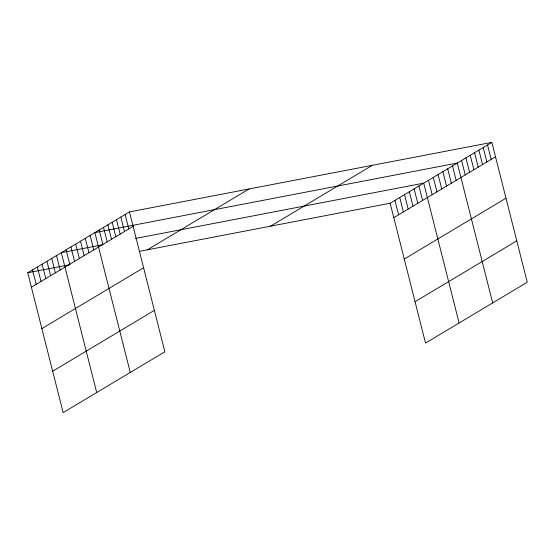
<?xml version="1.0" encoding="UTF-8"?>
<svg xmlns="http://www.w3.org/2000/svg" width="555" height="555" viewBox="0 0 555 555"><rect width="100%" height="100%" fill="white"/><g stroke="black" fill="none" stroke-linecap="round" stroke-linejoin="round"><path stroke-width="0.83" d="M129.468 211.913L164.856 351.766L63.138 412.622L27.75 272.769L129.468 211.913L491.862 142.378L527.25 282.231L425.532 343.087L390.144 203.234L491.862 142.378M31.399 287.199L133.117 226.343M147.339 249.826L249.056 188.964M41.875 328.588L143.592 267.732M270.556 226.183L372.273 165.328M52.663 371.233L154.38 310.377M393.8 217.664L495.511 156.808M404.269 259.053L505.987 198.197M415.064 301.698L516.774 240.842M102.772 244.734L61.314 252.685L96.702 392.538M135.462 238.463L423.715 183.15L459.103 323.003M27.75 272.769L70.006 264.659M139.367 251.353L390.144 203.234M487.54 144.966L491.189 159.396M483.218 147.554L486.867 161.984M478.896 150.134L482.545 164.564M474.574 152.722L478.223 167.152M470.245 155.31L473.901 169.74M465.923 157.897L469.579 172.327M461.6 160.485L465.256 174.915M492.667 302.919L457.278 163.073L94.884 232.607L130.272 372.454M452.485 165.938L456.134 180.368M447.691 168.81L451.34 183.24M442.897 171.675L446.546 186.105M438.096 174.547L441.752 188.977M433.302 177.413L436.952 191.843M428.509 180.285L432.158 194.715M418.921 186.022L422.57 200.452M414.12 188.887L417.776 203.317M409.326 191.759L412.975 206.189M404.533 194.632L408.182 209.055M399.739 197.497L403.388 211.927M394.945 200.369L398.594 214.799M125.146 214.501L128.795 228.931M120.817 217.088L124.473 231.518M116.494 219.676L120.151 234.099M112.172 222.257L115.822 236.687M107.85 224.844L111.499 239.274M103.528 227.432L107.177 241.862M99.206 230.02L102.855 244.45M90.083 235.473L93.74 249.903M85.29 238.345L88.946 252.775M80.496 241.21L84.145 255.64M75.702 244.082L79.351 258.512M70.908 246.947L74.557 261.377M66.114 249.819L69.763 264.249M56.52 255.557L60.169 269.987M51.726 258.422L55.375 272.852M46.932 261.294L50.581 275.724M42.138 264.166L45.788 278.596M37.338 267.031L40.994 281.461M32.544 269.903L36.2 284.333"/></g></svg>
